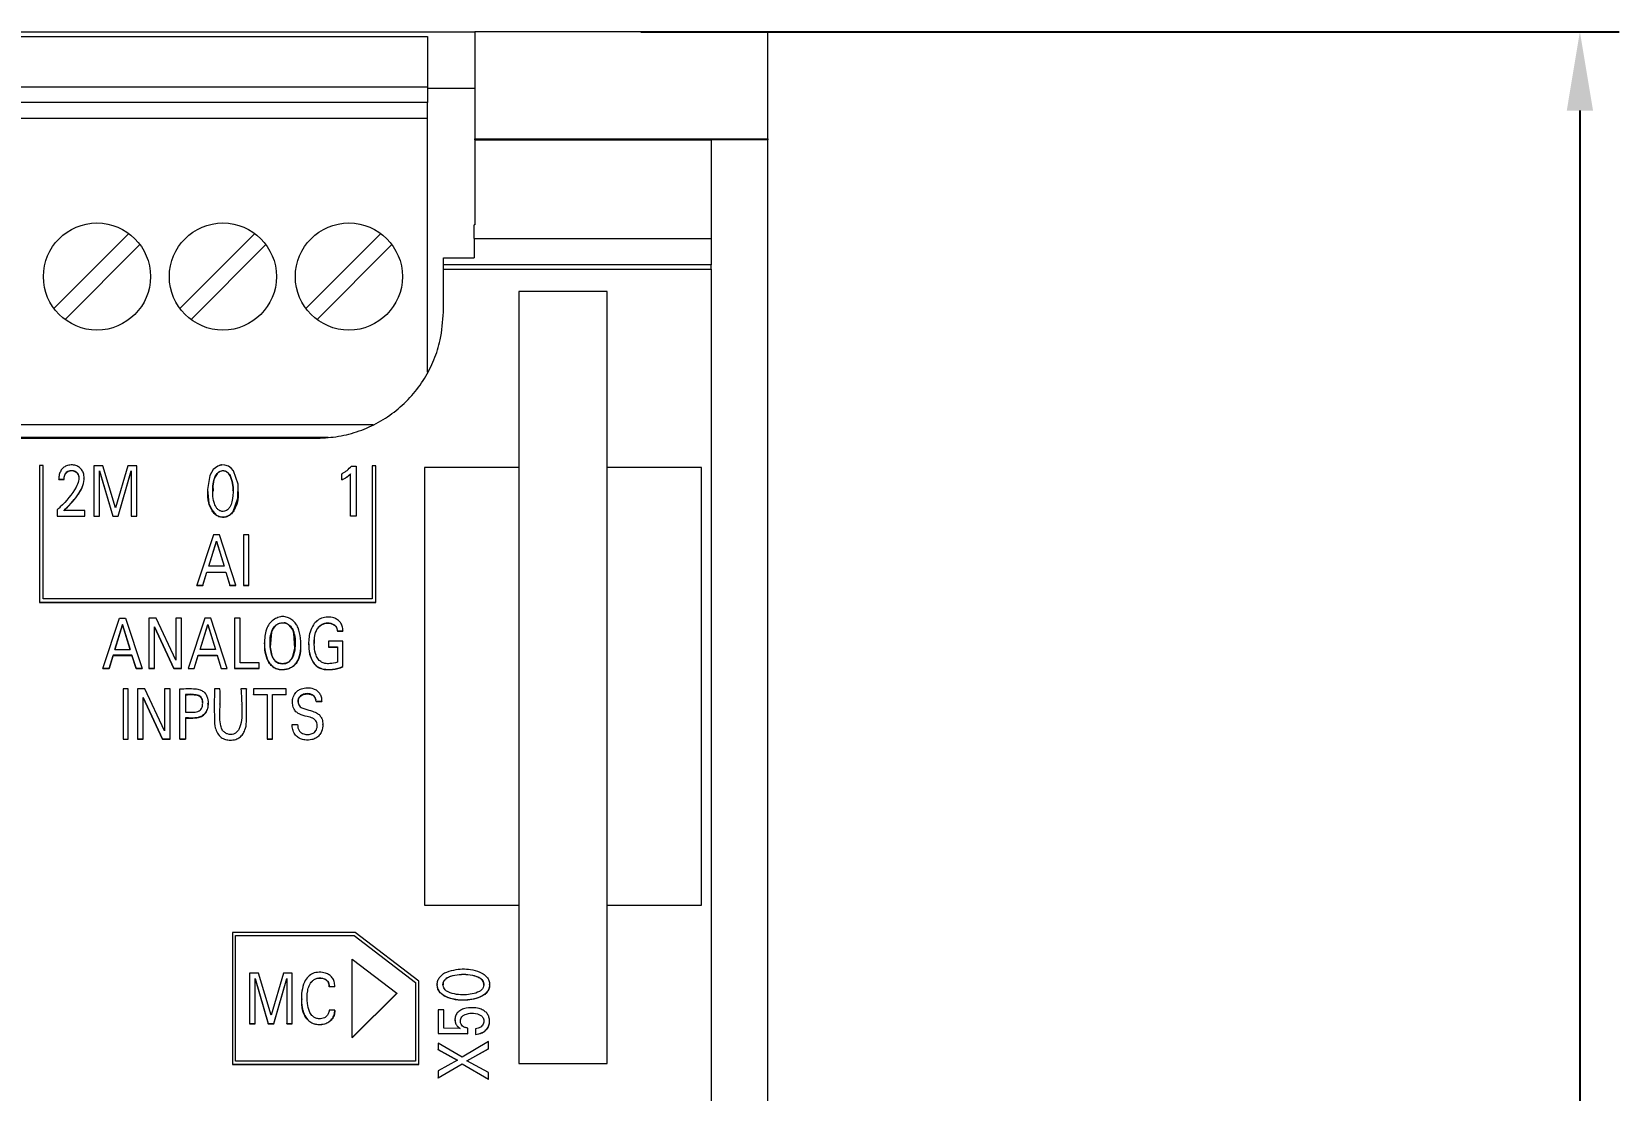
# Model space of a CAD drawing. Header units: millimetres. Extents: x 983 to 2111, y 2638 to 4457.
# Drawn here: x 1364.2 to 1414.6, y 4191.8 to 4225.4 of the extents above; entities that cross this region are included whole.
import ezdxf

# ---------------------------------------------------------------- set-up
doc = ezdxf.new("R2010")
doc.units = ezdxf.units.MM
doc.styles.get("Standard").update_dxf_attribs({"font": ''})
doc.styles.get('Standard').set_extended_font_data('SimSun')
doc.dimstyles.new('ISO-25', dxfattribs={"dimtxt": 2.5, "dimasz": 2.5, "dimexe": 1.25, "dimexo": 0.625, "dimtad": 1, "dimtxsty": 'Standard', "dimcen": 2.5, "dimadec": 0, "dimazin": 0, "dimtfac": 1, "dimtmove": 0, "dimatfit": 3, "dimfxl": 1, "dimarcsym": 0})

# ---------------------------------------------------------------- blocks, each defined once
blk = doc.blocks.new('*D200')
at = {"color": 0, "lineweight": -2, "transparency": 16777216}
for p, q in [((1383.53, 4225.405), (1414.593, 4225.405)), ((1413.343, 4222.905), (1413.343, 4127.905)), ((1383.53, 4125.405), (1414.593, 4125.405))]:
    blk.add_line(p, q, dxfattribs=at)
at = {"color": 0, "lineweight": -3, "transparency": 16777216}
for points in [[(1412.927, 4222.905), (1413.76, 4222.905), (1413.343, 4225.405)], [(1412.927, 4127.905), (1413.76, 4127.905), (1413.343, 4125.405)]]:
    blk.add_solid(points, dxfattribs=at)
at = {"layer": 'Defpoints', "color": 0, "lineweight": -3, "transparency": 16777216}
for p in [(1382.905, 4225.405), (1382.905, 4125.405), (1413.343, 4125.405)]:
    blk.add_point(p, dxfattribs=at)
at = {"color": 0, "lineweight": -3, "transparency": 16777216, "insert": (1411.468, 4175.405), "char_height": 2.5, "attachment_point": 5, "rotation": 90}
blk.add_mtext('100', dxfattribs=at)
blk = doc.blocks.new('1212DCDCDC')
at = {"color": 7, "linetype": 'Continuous', "lineweight": 15}
for p, q in [((1303.755, 4225.405), (1378.255, 4225.405)), ((1363.755, 4225.255), (1376.755, 4225.255)), ((1376.755, 4225.255), (1376.755, 4223.655)), ((1387.555, 4225.405), (1378.255, 4225.405)), ((1378.255, 4225.405), (1378.255, 4222.01)), ((1387.555, 4222.01), (1387.555, 4225.405)), ((1363.755, 4223.655), (1376.755, 4223.655)), ((1376.755, 4223.655), (1376.755, 4223.155)), ((1378.255, 4223.605), (1376.755, 4223.605)), ((1376.755, 4223.155), (1363.755, 4223.155)), ((1376.755, 4222.655), (1376.755, 4223.155)), ((1376.755, 4222.655), (1363.755, 4222.655)), ((1376.755, 4214.599), (1376.755, 4222.655)), ((1378.255, 4222.01), (1387.555, 4222.01)), ((1378.255, 4221.974), (1378.255, 4222.01)), ((1378.255, 4221.974), (1378.255, 4219.275)), ((1378.255, 4221.974), (1385.755, 4221.974)), ((1387.555, 4221.974), (1385.755, 4221.974)), ((1385.755, 4221.974), (1385.755, 4218.845)), ((1387.555, 4222.01), (1387.555, 4221.974)), ((1387.555, 4188.136), (1387.555, 4221.974)), ((1378.255, 4219.275), (1378.233, 4219.275)), ((1378.233, 4218.845), (1378.233, 4219.275)), ((1367.267, 4219.001), (1364.889, 4216.623)), ((1368.889, 4216.623), (1371.267, 4219.001)), ((1372.889, 4216.623), (1375.267, 4219.001)), ((1378.233, 4218.845), (1385.755, 4218.845)), ((1378.233, 4218.845), (1378.233, 4218.225)), ((1385.755, 4218.845), (1385.755, 4218.004)), ((1365.243, 4216.269), (1367.621, 4218.647)), ((1371.621, 4218.647), (1369.243, 4216.269)), ((1375.621, 4218.647), (1373.243, 4216.269)), ((1377.255, 4218.225), (1378.233, 4218.225)), ((1377.255, 4218.004), (1377.255, 4218.225)), ((1385.755, 4218.004), (1377.255, 4218.004)), ((1377.255, 4217.868), (1377.255, 4218.004)), ((1377.255, 4216.505), (1377.255, 4217.868)), ((1377.255, 4217.868), (1385.755, 4217.868)), ((1385.755, 4217.868), (1385.755, 4218.004)), ((1385.755, 4217.868), (1385.755, 4191.461)), ((1382.455, 4217.155), (1379.655, 4217.155)), ((1379.655, 4217.155), (1379.655, 4211.572)), ((1382.455, 4211.572), (1382.455, 4217.155)), ((1363.755, 4212.935), (1375.027, 4212.935)), ((1309.255, 4212.505), (1373.255, 4212.505)), ((1363.755, 4212.535), (1373.599, 4212.535)), ((1364.545, 4211.632), (1364.435, 4211.632)), ((1364.435, 4211.632), (1364.435, 4207.292)), ((1364.545, 4207.401), (1364.545, 4211.632)), ((1366.16, 4211.63), (1366.16, 4210.034)), ((1366.444, 4211.63), (1366.16, 4211.63)), ((1366.846, 4210.295), (1366.444, 4211.63)), ((1367.235, 4211.63), (1366.846, 4210.295)), ((1367.519, 4211.63), (1367.235, 4211.63)), ((1367.519, 4210.034), (1367.519, 4211.63)), ((1374.336, 4211.621), (1374.481, 4211.621)), ((1374.481, 4211.621), (1374.481, 4210.034)), ((1374.999, 4211.631), (1374.998, 4207.401)), ((1375.108, 4211.631), (1374.999, 4211.631)), ((1375.108, 4207.292), (1375.108, 4211.631)), ((1365.044, 4211.199), (1365.21, 4211.199)), ((1365.044, 4211.192), (1365.044, 4211.199)), ((1365.044, 4211.192), (1365.21, 4211.192)), ((1365.21, 4211.192), (1365.21, 4211.199)), ((1365.847, 4211.231), (1365.847, 4211.238)), ((1366.335, 4211.463), (1366.757, 4210.034)), ((1366.335, 4210.034), (1366.335, 4211.463)), ((1366.335, 4211.456), (1366.757, 4210.027)), ((1366.933, 4210.034), (1367.344, 4211.465)), ((1366.933, 4210.027), (1367.344, 4211.458)), ((1367.344, 4211.465), (1367.344, 4210.034)), ((1374.029, 4211.177), (1374.029, 4211.376)), ((1374.029, 4211.177), (1374.029, 4211.17)), ((1374.31, 4210.034), (1374.31, 4211.375)), ((1379.655, 4211.572), (1376.655, 4211.572)), ((1376.655, 4211.572), (1376.655, 4197.684)), ((1379.655, 4211.572), (1379.655, 4197.684)), ((1385.455, 4211.572), (1382.455, 4211.572)), ((1382.455, 4197.684), (1382.455, 4211.572)), ((1385.455, 4197.684), (1385.455, 4211.572)), ((1369.762, 4210.827), (1369.762, 4210.82)), ((1370.749, 4210.829), (1370.749, 4210.836)), ((1364.991, 4210.226), (1364.991, 4210.034)), ((1365.874, 4210.209), (1365.2, 4210.209)), ((1365.874, 4210.034), (1365.874, 4210.209)), ((1364.991, 4210.034), (1365.874, 4210.034)), ((1364.991, 4210.034), (1364.991, 4210.027)), ((1364.991, 4210.027), (1365.874, 4210.027)), ((1365.874, 4210.027), (1365.874, 4210.034)), ((1366.16, 4210.034), (1366.335, 4210.034)), ((1366.16, 4210.034), (1366.16, 4210.027)), ((1366.16, 4210.027), (1366.335, 4210.027)), ((1366.335, 4210.027), (1366.335, 4210.034)), ((1366.757, 4210.034), (1366.933, 4210.034)), ((1366.757, 4210.027), (1366.757, 4210.034)), ((1366.757, 4210.027), (1366.933, 4210.027)), ((1366.933, 4210.027), (1366.933, 4210.034)), ((1367.344, 4210.034), (1367.519, 4210.034)), ((1367.344, 4210.027), (1367.344, 4210.034)), ((1367.344, 4210.027), (1367.519, 4210.027)), ((1367.519, 4210.027), (1367.519, 4210.034)), ((1374.481, 4210.034), (1374.31, 4210.034)), ((1374.31, 4210.034), (1374.31, 4210.027)), ((1374.481, 4210.027), (1374.31, 4210.027)), ((1374.481, 4210.034), (1374.481, 4210.027)), ((1369.953, 4209.436), (1369.427, 4207.84)), ((1369.805, 4208.437), (1370.05, 4209.23)), ((1369.807, 4208.437), (1370.05, 4209.223)), ((1370.145, 4209.436), (1369.953, 4209.436)), ((1370.05, 4209.23), (1370.295, 4208.437)), ((1370.05, 4209.23), (1370.05, 4209.223)), ((1370.05, 4209.223), (1370.293, 4208.437)), ((1370.67, 4207.84), (1370.145, 4209.436)), ((1370.908, 4209.436), (1370.908, 4207.84)), ((1371.083, 4209.436), (1370.908, 4209.436)), ((1371.083, 4207.84), (1371.083, 4209.436)), ((1369.621, 4207.84), (1369.748, 4208.256)), ((1369.621, 4207.833), (1369.748, 4208.249)), ((1369.748, 4208.256), (1370.351, 4208.256)), ((1369.748, 4208.249), (1369.748, 4208.256)), ((1369.748, 4208.249), (1370.351, 4208.249)), ((1370.295, 4208.437), (1369.805, 4208.437)), ((1370.351, 4208.256), (1370.48, 4207.84)), ((1370.351, 4208.249), (1370.351, 4208.256)), ((1370.351, 4208.249), (1370.48, 4207.833)), ((1369.427, 4207.833), (1369.427, 4207.84)), ((1369.427, 4207.84), (1369.621, 4207.84)), ((1369.427, 4207.833), (1369.621, 4207.833)), ((1369.621, 4207.84), (1369.621, 4207.833)), ((1370.48, 4207.84), (1370.67, 4207.84)), ((1370.48, 4207.833), (1370.48, 4207.84)), ((1370.48, 4207.833), (1370.67, 4207.833)), ((1370.67, 4207.833), (1370.67, 4207.84)), ((1370.908, 4207.84), (1370.908, 4207.833)), ((1370.908, 4207.84), (1371.083, 4207.84)), ((1370.908, 4207.833), (1371.083, 4207.833)), ((1371.083, 4207.833), (1371.083, 4207.84)), ((1364.435, 4207.285), (1364.435, 4207.292)), ((1364.435, 4207.292), (1375.108, 4207.292)), ((1375.108, 4207.285), (1364.435, 4207.285)), ((1374.998, 4207.401), (1364.545, 4207.401)), ((1375.108, 4207.285), (1375.108, 4207.292)), ((1366.445, 4205.196), (1366.97, 4206.792)), ((1367.067, 4206.587), (1366.822, 4205.794)), ((1366.824, 4205.794), (1367.067, 4206.58)), ((1366.97, 4206.792), (1367.162, 4206.792)), ((1367.313, 4205.794), (1367.067, 4206.587)), ((1367.067, 4206.58), (1367.067, 4206.587)), ((1367.067, 4206.58), (1367.311, 4205.794)), ((1367.162, 4206.792), (1367.687, 4205.196)), ((1368.136, 4206.792), (1367.908, 4206.792)), ((1367.908, 4206.792), (1367.908, 4205.196)), ((1368.761, 4205.454), (1368.136, 4206.792)), ((1368.761, 4206.792), (1368.761, 4205.454)), ((1368.935, 4206.792), (1368.761, 4206.792)), ((1368.935, 4205.196), (1368.935, 4206.792)), ((1369.677, 4206.792), (1369.152, 4205.196)), ((1369.529, 4205.794), (1369.774, 4206.587)), ((1369.531, 4205.794), (1369.774, 4206.58)), ((1369.869, 4206.792), (1369.677, 4206.792)), ((1369.774, 4206.587), (1370.02, 4205.794)), ((1369.774, 4206.587), (1369.774, 4206.58)), ((1369.774, 4206.58), (1370.018, 4205.794)), ((1370.394, 4205.196), (1369.869, 4206.792)), ((1370.624, 4206.792), (1370.624, 4205.196)), ((1370.799, 4206.792), (1370.624, 4206.792)), ((1370.799, 4205.377), (1370.799, 4206.792)), ((1368.082, 4206.52), (1368.7, 4205.196)), ((1368.082, 4205.196), (1368.082, 4206.52)), ((1368.7, 4205.189), (1368.082, 4206.513)), ((1373.604, 4206.066), (1373.604, 4205.876)), ((1374.066, 4206.066), (1373.604, 4206.066)), ((1373.891, 4206.385), (1374.066, 4206.385)), ((1373.891, 4206.385), (1373.891, 4206.378)), ((1373.891, 4206.378), (1374.066, 4206.378)), ((1374.066, 4206.386), (1374.066, 4206.393)), ((1374.066, 4206.385), (1374.066, 4206.378)), ((1374.066, 4205.259), (1374.066, 4206.066)), ((1366.766, 4205.613), (1366.639, 4205.196)), ((1366.639, 4205.189), (1366.766, 4205.606)), ((1367.368, 4205.613), (1366.766, 4205.613)), ((1366.766, 4205.613), (1366.766, 4205.606)), ((1366.766, 4205.606), (1367.368, 4205.606)), ((1366.822, 4205.794), (1367.313, 4205.794)), ((1367.368, 4205.613), (1367.368, 4205.606)), ((1367.497, 4205.196), (1367.368, 4205.613)), ((1367.368, 4205.606), (1367.497, 4205.189)), ((1369.346, 4205.196), (1369.473, 4205.613)), ((1369.346, 4205.189), (1369.473, 4205.606)), ((1369.473, 4205.613), (1370.075, 4205.613)), ((1369.473, 4205.606), (1369.473, 4205.613)), ((1369.473, 4205.606), (1370.075, 4205.606)), ((1370.02, 4205.794), (1369.529, 4205.794)), ((1370.075, 4205.606), (1370.075, 4205.613)), ((1370.075, 4205.613), (1370.204, 4205.196)), ((1370.075, 4205.606), (1370.204, 4205.189)), ((1371.577, 4206.013), (1371.577, 4206.006)), ((1372.725, 4205.995), (1372.725, 4206.002)), ((1372.978, 4205.972), (1372.978, 4205.965)), ((1373.604, 4205.876), (1373.891, 4205.876)), ((1373.604, 4205.876), (1373.604, 4205.869)), ((1373.604, 4205.869), (1373.891, 4205.869)), ((1373.891, 4205.876), (1373.891, 4205.393)), ((1366.445, 4205.196), (1366.445, 4205.189)), ((1366.639, 4205.196), (1366.445, 4205.196)), ((1366.445, 4205.189), (1366.639, 4205.189)), ((1366.639, 4205.189), (1366.639, 4205.196)), ((1367.497, 4205.196), (1367.497, 4205.189)), ((1367.687, 4205.196), (1367.497, 4205.196)), ((1367.497, 4205.189), (1367.687, 4205.189)), ((1367.687, 4205.196), (1367.687, 4205.189)), ((1367.908, 4205.196), (1368.082, 4205.196)), ((1367.908, 4205.189), (1367.908, 4205.196)), ((1368.082, 4205.189), (1367.908, 4205.189)), ((1368.082, 4205.189), (1368.082, 4205.196)), ((1368.7, 4205.196), (1368.935, 4205.196)), ((1368.7, 4205.189), (1368.7, 4205.196)), ((1368.935, 4205.189), (1368.7, 4205.189)), ((1368.935, 4205.189), (1368.935, 4205.196)), ((1369.152, 4205.196), (1369.346, 4205.196)), ((1369.152, 4205.189), (1369.152, 4205.196)), ((1369.152, 4205.189), (1369.346, 4205.189)), ((1369.346, 4205.196), (1369.346, 4205.189)), ((1370.204, 4205.189), (1370.204, 4205.196)), ((1370.204, 4205.196), (1370.394, 4205.196)), ((1370.204, 4205.189), (1370.394, 4205.189)), ((1370.394, 4205.189), (1370.394, 4205.196)), ((1370.624, 4205.189), (1370.624, 4205.196)), ((1370.624, 4205.196), (1371.403, 4205.196)), ((1371.403, 4205.189), (1370.624, 4205.189)), ((1371.403, 4205.377), (1370.799, 4205.377)), ((1371.403, 4205.196), (1371.403, 4205.377)), ((1371.403, 4205.189), (1371.403, 4205.196)), ((1374.066, 4205.259), (1374.066, 4205.252)), ((1367.086, 4204.548), (1367.086, 4202.952)), ((1367.25, 4204.548), (1367.086, 4204.548)), ((1367.25, 4202.952), (1367.25, 4204.548)), ((1367.548, 4204.548), (1367.548, 4202.952)), ((1367.776, 4204.548), (1367.548, 4204.548)), ((1368.401, 4203.21), (1367.776, 4204.548)), ((1368.401, 4204.548), (1368.401, 4203.21)), ((1368.575, 4204.548), (1368.401, 4204.548)), ((1368.575, 4202.952), (1368.575, 4204.548)), ((1368.889, 4202.952), (1368.889, 4204.548)), ((1370.162, 4204.548), (1369.987, 4204.548)), ((1371.003, 4204.548), (1370.828, 4204.548)), ((1370.828, 4204.548), (1370.828, 4204.541)), ((1371.003, 4204.548), (1371.003, 4204.541)), ((1371.228, 4204.548), (1371.228, 4204.367)), ((1372.262, 4204.548), (1371.228, 4204.548)), ((1372.262, 4204.367), (1372.262, 4204.548)), ((1367.722, 4204.275), (1368.34, 4202.952)), ((1367.722, 4202.952), (1367.722, 4204.275)), ((1368.34, 4202.945), (1367.722, 4204.268)), ((1369.064, 4204.367), (1369.064, 4203.81)), ((1369.787, 4204.081), (1369.787, 4204.088)), ((1370.162, 4204.365), (1370.162, 4204.358)), ((1370.162, 4204.063), (1370.162, 4204.071)), ((1370.828, 4204.038), (1370.828, 4204.045)), ((1371.228, 4204.367), (1371.658, 4204.367)), ((1371.228, 4204.36), (1371.228, 4204.367)), ((1371.658, 4204.36), (1371.228, 4204.36)), ((1371.658, 4204.367), (1371.658, 4202.952)), ((1371.833, 4204.367), (1372.262, 4204.367)), ((1371.833, 4202.952), (1371.833, 4204.367)), ((1372.262, 4204.36), (1371.833, 4204.36)), ((1372.262, 4204.36), (1372.262, 4204.367)), ((1372.463, 4204.127), (1372.463, 4204.12)), ((1373.213, 4204.142), (1373.213, 4204.149)), ((1373.391, 4204.149), (1373.213, 4204.149)), ((1373.213, 4204.142), (1373.391, 4204.142)), ((1373.391, 4204.157), (1373.391, 4204.164)), ((1373.391, 4204.142), (1373.391, 4204.149)), ((1369.064, 4203.63), (1369.064, 4202.952)), ((1369.985, 4203.677), (1369.985, 4203.67)), ((1371.005, 4203.635), (1371.005, 4203.642)), ((1372.451, 4203.415), (1372.627, 4203.415)), ((1372.451, 4203.404), (1372.451, 4203.397)), ((1373.425, 4203.415), (1373.425, 4203.422)), ((1367.086, 4202.952), (1367.25, 4202.952)), ((1367.086, 4202.952), (1367.086, 4202.945)), ((1367.086, 4202.945), (1367.25, 4202.945)), ((1367.25, 4202.945), (1367.25, 4202.952)), ((1367.548, 4202.952), (1367.722, 4202.952)), ((1367.548, 4202.945), (1367.548, 4202.952)), ((1367.722, 4202.945), (1367.548, 4202.945)), ((1367.722, 4202.945), (1367.722, 4202.952)), ((1368.34, 4202.945), (1368.34, 4202.952)), ((1368.34, 4202.952), (1368.575, 4202.952)), ((1368.575, 4202.945), (1368.34, 4202.945)), ((1368.575, 4202.945), (1368.575, 4202.952)), ((1369.064, 4202.952), (1368.889, 4202.952)), ((1368.889, 4202.945), (1368.889, 4202.952)), ((1368.889, 4202.945), (1369.064, 4202.945)), ((1369.064, 4202.952), (1369.064, 4202.945)), ((1371.658, 4202.945), (1371.658, 4202.952)), ((1371.658, 4202.952), (1371.833, 4202.952)), ((1371.833, 4202.945), (1371.658, 4202.945)), ((1371.833, 4202.945), (1371.833, 4202.952)), ((1376.655, 4197.684), (1379.655, 4197.684)), ((1379.655, 4197.684), (1379.655, 4192.655)), ((1382.455, 4192.655), (1382.455, 4197.684)), ((1382.455, 4197.684), (1385.455, 4197.684)), ((1370.555, 4196.817), (1370.555, 4192.627)), ((1374.458, 4196.817), (1370.555, 4196.817)), ((1370.655, 4196.717), (1374.424, 4196.717)), ((1370.655, 4192.727), (1370.655, 4196.717)), ((1374.424, 4196.71), (1370.655, 4196.71)), ((1374.424, 4196.717), (1376.374, 4195.222)), ((1374.424, 4196.71), (1374.424, 4196.717)), ((1376.374, 4195.215), (1374.424, 4196.71)), ((1376.475, 4195.27), (1374.458, 4196.817)), ((1371.384, 4195.52), (1371.1, 4195.52)), ((1371.1, 4195.52), (1371.1, 4193.924)), ((1371.786, 4194.185), (1371.384, 4195.52)), ((1372.175, 4195.52), (1371.786, 4194.185)), ((1372.459, 4195.52), (1372.175, 4195.52)), ((1372.459, 4193.924), (1372.459, 4195.52)), ((1374.36, 4193.475), (1374.36, 4195.97)), ((1374.36, 4195.97), (1375.774, 4194.885)), ((1371.275, 4195.353), (1371.697, 4193.924)), ((1371.275, 4193.924), (1371.275, 4195.353)), ((1371.275, 4195.346), (1371.697, 4193.917)), ((1371.873, 4193.924), (1372.284, 4195.355)), ((1371.873, 4193.917), (1372.284, 4195.348)), ((1372.284, 4195.355), (1372.284, 4193.924)), ((1373.631, 4195.097), (1373.81, 4195.097)), ((1373.631, 4195.09), (1373.631, 4195.097)), ((1373.81, 4195.09), (1373.631, 4195.09)), ((1373.81, 4195.098), (1373.81, 4195.105)), ((1373.81, 4195.09), (1373.81, 4195.097)), ((1376.374, 4195.222), (1376.374, 4192.727)), ((1376.475, 4192.627), (1376.475, 4195.27)), ((1377.061, 4195.163), (1377.061, 4195.156)), ((1378.722, 4195.155), (1378.722, 4195.162)), ((1372.749, 4194.716), (1372.749, 4194.708)), ((1375.774, 4194.885), (1374.36, 4193.475)), ((1375.774, 4194.878), (1374.36, 4193.468)), ((1375.774, 4194.885), (1375.774, 4194.878)), ((1373.81, 4194.347), (1373.631, 4194.347)), ((1373.81, 4194.34), (1373.81, 4194.347)), ((1377.094, 4194.359), (1377.094, 4193.619)), ((1377.269, 4194.359), (1377.094, 4194.359)), ((1377.269, 4193.779), (1377.269, 4194.359)), ((1377.624, 4194.052), (1377.624, 4194.045)), ((1378.721, 4193.996), (1378.721, 4194.003)), ((1371.1, 4193.924), (1371.275, 4193.924)), ((1371.1, 4193.924), (1371.1, 4193.917)), ((1371.1, 4193.917), (1371.275, 4193.917)), ((1371.275, 4193.917), (1371.275, 4193.924)), ((1371.697, 4193.917), (1371.697, 4193.924)), ((1371.697, 4193.924), (1371.873, 4193.924)), ((1371.697, 4193.917), (1371.873, 4193.917)), ((1371.873, 4193.917), (1371.873, 4193.924)), ((1372.284, 4193.917), (1372.284, 4193.924)), ((1372.284, 4193.924), (1372.459, 4193.924)), ((1372.284, 4193.917), (1372.459, 4193.917)), ((1372.459, 4193.917), (1372.459, 4193.924)), ((1374.36, 4193.475), (1374.36, 4193.468)), ((1377.094, 4193.619), (1378.03, 4193.608)), ((1377.094, 4193.619), (1377.094, 4193.612)), ((1377.094, 4193.612), (1378.03, 4193.601)), ((1377.784, 4193.769), (1377.269, 4193.779)), ((1378.03, 4193.608), (1378.03, 4193.779)), ((1378.03, 4193.601), (1378.03, 4193.608)), ((1378.273, 4193.754), (1378.273, 4193.579)), ((1378.273, 4193.572), (1378.273, 4193.579)), ((1377.085, 4193.304), (1377.085, 4193.096)), ((1377.852, 4192.859), (1377.085, 4193.304)), ((1377.085, 4193.096), (1377.707, 4192.759)), ((1377.085, 4193.089), (1377.085, 4193.096)), ((1377.7, 4192.755), (1377.085, 4193.089)), ((1378.685, 4193.349), (1377.852, 4192.859)), ((1378.004, 4192.744), (1378.685, 4193.125)), ((1378.685, 4193.118), (1378.01, 4192.741)), ((1378.685, 4193.125), (1378.685, 4193.349)), ((1378.685, 4193.118), (1378.685, 4193.125)), ((1370.555, 4192.62), (1370.555, 4192.627)), ((1370.555, 4192.627), (1376.475, 4192.627)), ((1376.475, 4192.62), (1370.555, 4192.62)), ((1376.374, 4192.727), (1370.655, 4192.727)), ((1376.475, 4192.62), (1376.475, 4192.627)), ((1377.707, 4192.759), (1377.085, 4192.419)), ((1377.085, 4192.201), (1377.847, 4192.641)), ((1377.847, 4192.634), (1377.085, 4192.194)), ((1377.847, 4192.634), (1377.847, 4192.641)), ((1377.847, 4192.641), (1378.685, 4192.159)), ((1378.685, 4192.152), (1377.847, 4192.634)), ((1378.685, 4192.372), (1378.004, 4192.744)), ((1379.655, 4192.655), (1382.455, 4192.655)), ((1377.085, 4192.419), (1377.085, 4192.201)), ((1377.085, 4192.194), (1377.085, 4192.201)), ((1378.685, 4192.159), (1378.685, 4192.372)), ((1378.685, 4192.152), (1378.685, 4192.159))]:
    blk.add_line(p, q, dxfattribs=at)
at = {"color": 7, "linetype": 'Continuous', "lineweight": 15, "flags": 128}
for points in [[(1370.098, 4211.621), (1369.947, 4211.505), (1369.842, 4211.319), (1369.762, 4210.879), (1369.813, 4210.435), (1369.898, 4210.227), (1370.046, 4210.061), (1370.185, 4210.004), (1370.335, 4210.006), (1370.472, 4210.069), (1370.581, 4210.176), (1370.731, 4210.595), (1370.736, 4211.042), (1370.592, 4211.463), (1370.519, 4211.55), (1370.428, 4211.615), (1370.321, 4211.649), (1370.211, 4211.654), (1370.163, 4211.649), (1370.161, 4211.649), (1370.16, 4211.649), (1370.16, 4211.649), (1370.16, 4211.649), (1370.165, 4211.65), (1370.221, 4211.656), (1370.223, 4211.656), (1370.224, 4211.656), (1370.224, 4211.656), (1370.224, 4211.656), (1370.221, 4211.655), (1370.175, 4211.646), (1370.098, 4211.621)], [(1372.134, 4206.637), (1372.022, 4206.613), (1371.929, 4206.556), (1371.855, 4206.466), (1371.8, 4206.343), (1371.757, 4205.871), (1371.809, 4205.607), (1371.856, 4205.508), (1371.917, 4205.43), (1372.016, 4205.364), (1372.134, 4205.339), (1372.256, 4205.353), (1372.359, 4205.407), (1372.427, 4205.478), (1372.48, 4205.573), (1372.543, 4205.839), (1372.512, 4206.313), (1372.471, 4206.421), (1372.416, 4206.509), (1372.346, 4206.576), (1372.261, 4206.623), (1372.213, 4206.638), (1372.207, 4206.64), (1372.206, 4206.64), (1372.206, 4206.64), (1372.206, 4206.64), (1372.206, 4206.64), (1372.206, 4206.64), (1372.206, 4206.64), (1372.205, 4206.64), (1372.205, 4206.64), (1372.205, 4206.64), (1372.205, 4206.64), (1372.206, 4206.64), (1372.207, 4206.64), (1372.207, 4206.64), (1372.207, 4206.64), (1372.207, 4206.64), (1372.207, 4206.64), (1372.206, 4206.64), (1372.206, 4206.64), (1372.205, 4206.64), (1372.205, 4206.64), (1372.205, 4206.64), (1372.205, 4206.64), (1372.206, 4206.64), (1372.207, 4206.64), (1372.207, 4206.64), (1372.207, 4206.64), (1372.207, 4206.64), (1372.207, 4206.64), (1372.207, 4206.64), (1372.206, 4206.64), (1372.206, 4206.64), (1372.206, 4206.64), (1372.206, 4206.64), (1372.206, 4206.64), (1372.206, 4206.64), (1372.206, 4206.64), (1372.207, 4206.64), (1372.207, 4206.64), (1372.207, 4206.64), (1372.207, 4206.64), (1372.207, 4206.64), (1372.207, 4206.64), (1372.207, 4206.64), (1372.206, 4206.64), (1372.206, 4206.64), (1372.206, 4206.64), (1372.206, 4206.64), (1372.206, 4206.64), (1372.207, 4206.64), (1372.207, 4206.64), (1372.207, 4206.64), (1372.207, 4206.64), (1372.207, 4206.64), (1372.207, 4206.64), (1372.206, 4206.64), (1372.206, 4206.64), (1372.206, 4206.64), (1372.206, 4206.64), (1372.206, 4206.64), (1372.207, 4206.64), (1372.207, 4206.64), (1372.207, 4206.64), (1372.207, 4206.64), (1372.207, 4206.64), (1372.207, 4206.64), (1372.206, 4206.64), (1372.206, 4206.64), (1372.206, 4206.64), (1372.206, 4206.64), (1372.207, 4206.64), (1372.207, 4206.64), (1372.207, 4206.64), (1372.207, 4206.64), (1372.207, 4206.64), (1372.207, 4206.64), (1372.207, 4206.64), (1372.207, 4206.64), (1372.206, 4206.64), (1372.206, 4206.64), (1372.206, 4206.64), (1372.216, 4206.638), (1372.257, 4206.628), (1372.259, 4206.627), (1372.26, 4206.627), (1372.26, 4206.627), (1372.26, 4206.627), (1372.26, 4206.627), (1372.26, 4206.627), (1372.261, 4206.627), (1372.261, 4206.627), (1372.261, 4206.627), (1372.261, 4206.627), (1372.261, 4206.627), (1372.261, 4206.627), (1372.26, 4206.627), (1372.26, 4206.627), (1372.259, 4206.627), (1372.259, 4206.627), (1372.259, 4206.627), (1372.259, 4206.627), (1372.259, 4206.627), (1372.261, 4206.627), (1372.261, 4206.627), (1372.261, 4206.627), (1372.261, 4206.627), (1372.26, 4206.627), (1372.26, 4206.627), (1372.259, 4206.627), (1372.259, 4206.627), (1372.259, 4206.627), (1372.259, 4206.627), (1372.259, 4206.627), (1372.26, 4206.627), (1372.26, 4206.627), (1372.261, 4206.627), (1372.261, 4206.627), (1372.26, 4206.627), (1372.259, 4206.627), (1372.259, 4206.627), (1372.259, 4206.627), (1372.259, 4206.627), (1372.259, 4206.627), (1372.259, 4206.627), (1372.26, 4206.627), (1372.26, 4206.627), (1372.26, 4206.627), (1372.26, 4206.627), (1372.259, 4206.627), (1372.259, 4206.627), (1372.259, 4206.627), (1372.259, 4206.627), (1372.259, 4206.627), (1372.259, 4206.627), (1372.259, 4206.627), (1372.26, 4206.627), (1372.26, 4206.627), (1372.26, 4206.627), (1372.26, 4206.627), (1372.26, 4206.627), (1372.26, 4206.627), (1372.259, 4206.627), (1372.259, 4206.627), (1372.259, 4206.627), (1372.259, 4206.627), (1372.259, 4206.627), (1372.259, 4206.627), (1372.26, 4206.627), (1372.26, 4206.627), (1372.26, 4206.627), (1372.26, 4206.627), (1372.26, 4206.627), (1372.259, 4206.627), (1372.259, 4206.627), (1372.229, 4206.633), (1372.134, 4206.637)]]:
    blk.add_lwpolyline(points, dxfattribs=at)
at = {"color": 7, "linetype": 'Continuous', "lineweight": 15}
for centre in [(1366.255, 4217.635), (1370.255, 4217.635), (1374.255, 4217.635)]:
    blk.add_circle(centre, 1.7, dxfattribs=at)
for points, knots in [([(1373.255, 4212.505), (1373.481, 4212.517), (1373.931, 4212.54), (1374.588, 4212.718), (1375.206, 4212.995), (1375.772, 4213.372), (1376.265, 4213.843), (1376.669, 4214.388), (1376.97, 4214.987), (1377.202, 4215.692), (1377.236, 4216.209), (1377.255, 4216.505)], [0, 0, 0, 0, 0.107562, 0.215154, 0.322625, 0.43008, 0.538688, 0.647317, 0.752868, 0.858417, 1, 1, 1, 1]), ([(1365.2, 4210.209), (1365.354, 4210.358), (1365.582, 4210.578), (1365.789, 4210.925), (1365.855, 4211.164), (1365.844, 4211.35), (1365.792, 4211.486), (1365.703, 4211.582), (1365.581, 4211.644), (1365.436, 4211.661), (1365.293, 4211.638), (1365.179, 4211.567), (1365.101, 4211.47), (1365.051, 4211.344), (1365.046, 4211.25), (1365.044, 4211.199)], [0, 0, 0, 0, 0.248099, 0.3672209, 0.4664492, 0.5311404, 0.5816168, 0.6323325, 0.6797977, 0.7381357, 0.7986056, 0.8448994, 0.891078, 0.9412887, 1, 1, 1, 1]), ([(1374.029, 4211.376), (1374.059, 4211.391), (1374.117, 4211.423), (1374.224, 4211.5), (1374.291, 4211.573), (1374.336, 4211.621)], [0, 0, 0, 0, 0.251522, 0.502978, 1, 1, 1, 1]), ([(1365.21, 4211.199), (1365.213, 4211.246), (1365.218, 4211.319), (1365.269, 4211.407), (1365.33, 4211.459), (1365.41, 4211.485), (1365.491, 4211.483), (1365.568, 4211.457), (1365.625, 4211.41), (1365.668, 4211.339), (1365.686, 4211.248), (1365.672, 4211.111), (1365.512, 4210.767), (1365.251, 4210.476), (1365.024, 4210.257), (1364.991, 4210.226)], [0, 0, 0, 0, 0.06741, 0.106806, 0.146384, 0.181675, 0.227912, 0.263637, 0.299472, 0.334315, 0.383255, 0.433457, 0.535617, 0.932792, 1, 1, 1, 1]), ([(1365.2, 4210.202), (1365.355, 4210.351), (1365.585, 4210.571), (1365.784, 4210.918), (1365.853, 4211.117), (1365.844, 4211.216), (1365.843, 4211.23)], [0, 0, 0, 0, 0.513461, 0.759994, 0.965356, 1, 1, 1, 1]), ([(1365.21, 4211.192), (1365.213, 4211.239), (1365.218, 4211.312), (1365.269, 4211.4), (1365.33, 4211.452), (1365.41, 4211.478), (1365.491, 4211.476), (1365.568, 4211.45), (1365.625, 4211.403), (1365.667, 4211.332), (1365.684, 4211.268), (1365.68, 4211.229), (1365.679, 4211.222)], [0, 0, 0, 0, 0.171487, 0.2717071, 0.3723842, 0.4621647, 0.5797888, 0.6706746, 0.7618306, 0.8504671, 0.9749777, 1, 1, 1, 1]), ([(1370.446, 4211.377), (1370.424, 4211.399), (1370.379, 4211.444), (1370.292, 4211.476), (1370.207, 4211.474), (1370.129, 4211.442), (1370.052, 4211.37), (1369.97, 4211.218), (1369.915, 4210.905), (1369.934, 4210.58), (1370.019, 4210.332), (1370.092, 4210.238), (1370.174, 4210.189), (1370.262, 4210.173), (1370.342, 4210.191), (1370.416, 4210.238), (1370.493, 4210.336), (1370.571, 4210.557), (1370.59, 4210.836), (1370.565, 4211.098), (1370.518, 4211.238), (1370.491, 4211.324), (1370.461, 4211.359), (1370.446, 4211.377)], [0, 0, 0, 0, 0.029446, 0.0590379, 0.0844561, 0.1084397, 0.1366862, 0.182219, 0.2688095, 0.4336657, 0.4840041, 0.5139444, 0.5440151, 0.5722366, 0.5963122, 0.6194963, 0.6537665, 0.7109019, 0.8382432, 0.9160341, 0.9570457, 0.9780656, 1, 1, 1, 1]), ([(1370.446, 4211.37), (1370.424, 4211.392), (1370.379, 4211.437), (1370.292, 4211.469), (1370.207, 4211.467), (1370.129, 4211.435), (1370.052, 4211.363), (1369.972, 4211.211), (1369.925, 4211.018), (1369.943, 4210.875), (1369.949, 4210.822)], [0, 0, 0, 0, 0.092416, 0.185281, 0.265051, 0.340316, 0.428963, 0.571864, 0.843604, 1, 1, 1, 1]), ([(1370.575, 4210.832), (1370.577, 4210.849), (1370.588, 4210.947), (1370.563, 4211.091), (1370.518, 4211.231), (1370.491, 4211.317), (1370.461, 4211.352), (1370.446, 4211.37)], [0, 0, 0, 0, 0.088688, 0.526955, 0.757998, 0.876434, 1, 1, 1, 1]), ([(1374.31, 4211.375), (1374.289, 4211.354), (1374.248, 4211.314), (1374.157, 4211.243), (1374.08, 4211.203), (1374.029, 4211.177)], [0, 0, 0, 0, 0.250693, 0.501684, 1, 1, 1, 1]), ([(1374.31, 4211.368), (1374.289, 4211.347), (1374.248, 4211.307), (1374.157, 4211.236), (1374.08, 4211.196), (1374.029, 4211.17)], [0, 0, 0, 0, 0.250691, 0.501679, 1, 1, 1, 1]), ([(1370.73, 4210.828), (1370.736, 4210.763), (1370.749, 4210.596), (1370.689, 4210.367), (1370.592, 4210.167), (1370.474, 4210.054), (1370.348, 4209.994), (1370.22, 4209.985), (1370.098, 4210.018), (1369.99, 4210.089), (1369.878, 4210.232), (1369.78, 4210.481), (1369.775, 4210.698), (1369.773, 4210.821)], [0, 0, 0, 0, 0.091112, 0.234949, 0.326155, 0.400275, 0.459322, 0.518527, 0.575752, 0.633612, 0.696585, 0.828232, 1, 1, 1, 1]), ([(1371.889, 4206.758), (1371.939, 4206.784), (1372.033, 4206.833), (1372.193, 4206.849), (1372.346, 4206.808), (1372.474, 4206.724), (1372.576, 4206.615), (1372.676, 4206.432), (1372.731, 4206.135), (1372.737, 4205.78), (1372.671, 4205.495), (1372.564, 4205.334), (1372.465, 4205.247), (1372.343, 4205.189), (1372.201, 4205.159), (1372.049, 4205.158), (1371.901, 4205.204), (1371.78, 4205.297), (1371.664, 4205.468), (1371.587, 4205.726), (1371.566, 4206.087), (1371.608, 4206.413), (1371.745, 4206.652), (1371.842, 4206.723), (1371.889, 4206.758)], [0, 0, 0, 0, 0.036701, 0.069543, 0.102325, 0.138863, 0.16844, 0.200009, 0.274503, 0.364232, 0.433008, 0.46226, 0.490164, 0.518699, 0.549727, 0.58525, 0.617233, 0.649066, 0.684185, 0.751151, 0.822827, 0.921831, 0.961989, 1, 1, 1, 1]), ([(1372.134, 4206.644), (1372.096, 4206.639), (1372.018, 4206.627), (1371.914, 4206.562), (1371.843, 4206.463), (1371.751, 4206.242), (1371.74, 4205.955), (1371.782, 4205.68), (1371.841, 4205.531), (1371.912, 4205.433), (1372.013, 4205.363), (1372.134, 4205.34), (1372.254, 4205.354), (1372.365, 4205.407), (1372.444, 4205.502), (1372.512, 4205.648), (1372.563, 4205.924), (1372.554, 4206.208), (1372.474, 4206.434), (1372.409, 4206.536), (1372.319, 4206.608), (1372.249, 4206.635), (1372.213, 4206.645), (1372.208, 4206.647), (1372.207, 4206.647), (1372.206, 4206.647), (1372.206, 4206.647), (1372.206, 4206.647), (1372.207, 4206.647), (1372.224, 4206.642), (1372.243, 4206.639), (1372.259, 4206.634), (1372.26, 4206.634), (1372.26, 4206.634), (1372.26, 4206.634), (1372.26, 4206.634), (1372.26, 4206.634), (1372.258, 4206.634), (1372.249, 4206.637), (1372.207, 4206.644), (1372.166, 4206.644), (1372.134, 4206.644)], [0, 0, 0, 0, 0.0329382, 0.0666377, 0.1008377, 0.1352842, 0.270195, 0.3381015, 0.3722434, 0.4063277, 0.4402973, 0.4742566, 0.508473, 0.5422112, 0.5765552, 0.611454, 0.6788324, 0.8140768, 0.8479862, 0.8823277, 0.9167129, 0.9434388, 0.9467998, 0.9477455, 0.9480156, 0.9480988, 0.9481466, 0.9481513, 0.9482797, 0.9488722, 0.9632789, 0.9638781, 0.9640106, 0.964024, 0.9640303, 0.9640432, 0.9640889, 0.9644083, 0.9652495, 0.9726763, 1, 1, 1, 1]), ([(1374.066, 4206.385), (1374.062, 4206.438), (1374.056, 4206.533), (1373.992, 4206.658), (1373.897, 4206.746), (1373.759, 4206.812), (1373.583, 4206.833), (1373.394, 4206.805), (1373.236, 4206.715), (1373.104, 4206.562), (1372.99, 4206.293), (1372.965, 4205.943), (1373.006, 4205.612), (1373.113, 4205.389), (1373.246, 4205.251), (1373.428, 4205.168), (1373.684, 4205.159), (1373.908, 4205.189), (1374.04, 4205.247), (1374.066, 4205.259)], [0, 0, 0, 0, 0.044722, 0.080233, 0.11577, 0.152893, 0.207362, 0.264142, 0.311376, 0.358498, 0.432855, 0.554947, 0.652247, 0.712826, 0.762104, 0.811578, 0.877766, 0.976508, 1, 1, 1, 1]), ([(1373.891, 4205.393), (1373.811, 4205.373), (1373.681, 4205.341), (1373.506, 4205.346), (1373.382, 4205.391), (1373.28, 4205.48), (1373.191, 4205.641), (1373.144, 4205.908), (1373.151, 4206.183), (1373.224, 4206.414), (1373.313, 4206.544), (1373.431, 4206.617), (1373.552, 4206.644), (1373.671, 4206.639), (1373.771, 4206.598), (1373.84, 4206.538), (1373.881, 4206.463), (1373.887, 4206.41), (1373.891, 4206.385)], [0, 0, 0, 0, 0.098513, 0.159577, 0.207093, 0.254664, 0.318662, 0.424632, 0.577212, 0.645163, 0.713751, 0.76125, 0.808647, 0.861051, 0.901392, 0.93562, 0.970001, 1, 1, 1, 1]), ([(1373.164, 4205.989), (1373.163, 4206.075), (1373.16, 4206.217), (1373.224, 4206.407), (1373.313, 4206.537), (1373.431, 4206.61), (1373.552, 4206.637), (1373.671, 4206.632), (1373.771, 4206.591), (1373.84, 4206.531), (1373.881, 4206.456), (1373.887, 4206.403), (1373.891, 4206.378)], [0, 0, 0, 0, 0.194211, 0.323719, 0.454435, 0.544967, 0.635301, 0.735178, 0.812064, 0.877299, 0.942824, 1, 1, 1, 1]), ([(1372.718, 4205.995), (1372.722, 4205.911), (1372.731, 4205.722), (1372.67, 4205.488), (1372.564, 4205.327), (1372.465, 4205.24), (1372.343, 4205.181), (1372.201, 4205.152), (1372.049, 4205.151), (1371.901, 4205.197), (1371.78, 4205.29), (1371.665, 4205.461), (1371.587, 4205.708), (1371.582, 4205.908), (1371.579, 4206.006)], [0, 0, 0, 0, 0.109761, 0.245396, 0.303085, 0.358116, 0.414392, 0.475583, 0.545639, 0.608714, 0.671493, 0.740749, 0.872816, 1, 1, 1, 1]), ([(1372.985, 4205.964), (1372.982, 4205.945), (1372.967, 4205.812), (1373.01, 4205.605), (1373.113, 4205.382), (1373.246, 4205.244), (1373.427, 4205.16), (1373.684, 4205.152), (1373.908, 4205.182), (1374.04, 4205.24), (1374.066, 4205.252)], [0, 0, 0, 0, 0.034944, 0.245933, 0.377289, 0.484144, 0.591424, 0.734947, 0.94906, 1, 1, 1, 1]), ([(1368.889, 4204.548), (1369.052, 4204.554), (1369.266, 4204.562), (1369.523, 4204.532), (1369.642, 4204.465), (1369.727, 4204.369), (1369.785, 4204.224), (1369.794, 4204.052), (1369.762, 4203.883), (1369.689, 4203.758), (1369.587, 4203.675), (1369.376, 4203.608), (1369.199, 4203.62), (1369.064, 4203.63)], [0, 0, 0, 0, 0.224959, 0.293409, 0.351038, 0.408756, 0.466232, 0.563303, 0.641161, 0.700168, 0.759307, 0.8163, 1, 1, 1, 1]), ([(1369.987, 4204.548), (1369.982, 4204.231), (1369.977, 4203.818), (1369.993, 4203.341), (1370.071, 4203.135), (1370.188, 4203.005), (1370.336, 4202.932), (1370.496, 4202.914), (1370.652, 4202.932), (1370.792, 4203), (1370.892, 4203.106), (1370.979, 4203.271), (1371.01, 4203.511), (1370.999, 4203.947), (1371.001, 4204.297), (1371.003, 4204.548)], [0, 0, 0, 0, 0.249406, 0.325374, 0.371954, 0.418988, 0.459166, 0.497862, 0.544173, 0.580481, 0.616746, 0.656893, 0.725168, 0.802845, 1, 1, 1, 1]), ([(1370.828, 4204.548), (1370.841, 4204.345), (1370.865, 4203.943), (1370.862, 4203.488), (1370.75, 4203.234), (1370.678, 4203.155), (1370.59, 4203.108), (1370.497, 4203.095), (1370.4, 4203.11), (1370.308, 4203.157), (1370.229, 4203.247), (1370.14, 4203.492), (1370.171, 4203.94), (1370.165, 4204.331), (1370.162, 4204.548)], [0, 0, 0, 0, 0.1892245, 0.3745892, 0.409114, 0.443783, 0.4714481, 0.499086, 0.5288637, 0.561342, 0.5926767, 0.6367075, 0.7979763, 1, 1, 1, 1]), ([(1372.627, 4203.415), (1372.628, 4203.381), (1372.628, 4203.313), (1372.673, 4203.22), (1372.74, 4203.147), (1372.839, 4203.105), (1372.957, 4203.096), (1373.074, 4203.112), (1373.161, 4203.163), (1373.218, 4203.232), (1373.25, 4203.324), (1373.257, 4203.42), (1373.228, 4203.504), (1373.178, 4203.569), (1373.081, 4203.636), (1372.902, 4203.671), (1372.717, 4203.724), (1372.567, 4203.816), (1372.492, 4203.935), (1372.457, 4204.083), (1372.469, 4204.25), (1372.53, 4204.395), (1372.631, 4204.497), (1372.765, 4204.563), (1372.937, 4204.59), (1373.108, 4204.569), (1373.242, 4204.503), (1373.325, 4204.41), (1373.384, 4204.29), (1373.389, 4204.198), (1373.391, 4204.149)], [0, 0, 0, 0, 0.0277, 0.055443, 0.083797, 0.107912, 0.143422, 0.181016, 0.203383, 0.225753, 0.253829, 0.283055, 0.304408, 0.325666, 0.350067, 0.400559, 0.47489, 0.509198, 0.543859, 0.588275, 0.63382, 0.680927, 0.715723, 0.750384, 0.803473, 0.857221, 0.89097, 0.924823, 0.959111, 1, 1, 1, 1]), ([(1369.064, 4203.81), (1369.168, 4203.806), (1369.3, 4203.8), (1369.46, 4203.822), (1369.531, 4203.864), (1369.579, 4203.927), (1369.612, 4204.013), (1369.615, 4204.117), (1369.598, 4204.218), (1369.552, 4204.292), (1369.489, 4204.343), (1369.323, 4204.384), (1369.18, 4204.375), (1369.064, 4204.367)], [0, 0, 0, 0, 0.217054, 0.274923, 0.333433, 0.383214, 0.437662, 0.523837, 0.596057, 0.649029, 0.702158, 0.760316, 1, 1, 1, 1]), ([(1369.064, 4204.36), (1369.157, 4204.363), (1369.28, 4204.366), (1369.429, 4204.355), (1369.505, 4204.326), (1369.56, 4204.275), (1369.6, 4204.203), (1369.607, 4204.145), (1369.61, 4204.111)], [0, 0, 0, 0, 0.402484, 0.53721, 0.643975, 0.751334, 0.853772, 1, 1, 1, 1]), ([(1369.064, 4203.622), (1369.143, 4203.622), (1369.302, 4203.62), (1369.517, 4203.628), (1369.671, 4203.729), (1369.756, 4203.86), (1369.791, 4203.985), (1369.782, 4204.061), (1369.78, 4204.081)], [0, 0, 0, 0, 0.238098, 0.478501, 0.624721, 0.770966, 0.941349, 1, 1, 1, 1]), ([(1373.213, 4204.149), (1373.21, 4204.178), (1373.202, 4204.237), (1373.156, 4204.313), (1373.084, 4204.367), (1372.986, 4204.398), (1372.869, 4204.395), (1372.764, 4204.362), (1372.692, 4204.301), (1372.652, 4204.23), (1372.64, 4204.149), (1372.648, 4204.069), (1372.683, 4204.005), (1372.751, 4203.943), (1372.898, 4203.896), (1373.076, 4203.85), (1373.249, 4203.783), (1373.353, 4203.69), (1373.414, 4203.569), (1373.434, 4203.398), (1373.409, 4203.218), (1373.321, 4203.067), (1373.212, 4202.978), (1373.054, 4202.92), (1372.882, 4202.914), (1372.71, 4202.951), (1372.581, 4203.044), (1372.492, 4203.179), (1372.453, 4203.31), (1372.452, 4203.39), (1372.451, 4203.415)], [0, 0, 0, 0, 0.024602, 0.049258, 0.071862, 0.098801, 0.133303, 0.168275, 0.189028, 0.209803, 0.235722, 0.256034, 0.276502, 0.295131, 0.331889, 0.402371, 0.451266, 0.484102, 0.51709, 0.561921, 0.626943, 0.665787, 0.704716, 0.742715, 0.804371, 0.845826, 0.887795, 0.933346, 0.979384, 1, 1, 1, 1]), ([(1372.644, 4204.129), (1372.646, 4204.163), (1372.65, 4204.221), (1372.692, 4204.294), (1372.755, 4204.348), (1372.852, 4204.384), (1372.964, 4204.393), (1373.067, 4204.368), (1373.14, 4204.321), (1373.186, 4204.261), (1373.199, 4204.216), (1373.204, 4204.197)], [0, 0, 0, 0, 0.124861, 0.216876, 0.308823, 0.434056, 0.598881, 0.724597, 0.824977, 0.925628, 1, 1, 1, 1]), ([(1373.81, 4195.097), (1373.807, 4195.153), (1373.8, 4195.252), (1373.733, 4195.381), (1373.635, 4195.473), (1373.492, 4195.54), (1373.31, 4195.562), (1373.112, 4195.528), (1372.948, 4195.412), (1372.821, 4195.215), (1372.733, 4194.859), (1372.74, 4194.484), (1372.85, 4194.169), (1372.965, 4194.011), (1373.116, 4193.92), (1373.276, 4193.887), (1373.441, 4193.895), (1373.6, 4193.953), (1373.724, 4194.058), (1373.797, 4194.198), (1373.806, 4194.298), (1373.81, 4194.347)], [0, 0, 0, 0, 0.043871, 0.078634, 0.113428, 0.149482, 0.20256, 0.257506, 0.305034, 0.358851, 0.440805, 0.594905, 0.650142, 0.705844, 0.746965, 0.787993, 0.833995, 0.877243, 0.920624, 0.96043, 1, 1, 1, 1]), ([(1377.232, 4195.484), (1377.193, 4195.449), (1377.123, 4195.386), (1377.066, 4195.259), (1377.055, 4195.132), (1377.087, 4195.006), (1377.158, 4194.893), (1377.307, 4194.78), (1377.596, 4194.672), (1377.982, 4194.653), (1378.327, 4194.718), (1378.535, 4194.822), (1378.656, 4194.93), (1378.716, 4195.059), (1378.728, 4195.195), (1378.696, 4195.32), (1378.613, 4195.438), (1378.445, 4195.557), (1378.118, 4195.656), (1377.727, 4195.671), (1377.437, 4195.584), (1377.292, 4195.533), (1377.252, 4195.5), (1377.232, 4195.484)], [0, 0, 0, 0, 0.03629, 0.065701, 0.095133, 0.124864, 0.155983, 0.187023, 0.254984, 0.369809, 0.454393, 0.498511, 0.532349, 0.566469, 0.596154, 0.626526, 0.655466, 0.696082, 0.768962, 0.892894, 0.963768, 0.981588, 1, 1, 1, 1]), ([(1377.484, 4195.427), (1377.436, 4195.407), (1377.36, 4195.374), (1377.28, 4195.293), (1377.242, 4195.211), (1377.241, 4195.128), (1377.266, 4195.053), (1377.318, 4194.98), (1377.453, 4194.893), (1377.745, 4194.825), (1378.089, 4194.829), (1378.357, 4194.91), (1378.473, 4194.99), (1378.524, 4195.063), (1378.544, 4195.145), (1378.535, 4195.225), (1378.502, 4195.296), (1378.429, 4195.367), (1378.274, 4195.444), (1378.039, 4195.485), (1377.756, 4195.492), (1377.576, 4195.449), (1377.484, 4195.427)], [0, 0, 0, 0, 0.048533, 0.077126, 0.105904, 0.131166, 0.153602, 0.179939, 0.214484, 0.30205, 0.458839, 0.533948, 0.562056, 0.590494, 0.615835, 0.640207, 0.664815, 0.688675, 0.734339, 0.825973, 0.911375, 1, 1, 1, 1]), ([(1378.538, 4195.153), (1378.537, 4195.174), (1378.535, 4195.222), (1378.501, 4195.289), (1378.43, 4195.36), (1378.274, 4195.437), (1378.039, 4195.478), (1377.756, 4195.485), (1377.576, 4195.442), (1377.484, 4195.42)], [0, 0, 0, 0, 0.053029, 0.117798, 0.180597, 0.300783, 0.541963, 0.766739, 1, 1, 1, 1]), ([(1373.631, 4194.347), (1373.624, 4194.307), (1373.612, 4194.237), (1373.553, 4194.155), (1373.479, 4194.102), (1373.379, 4194.072), (1373.268, 4194.073), (1373.159, 4194.111), (1373.066, 4194.189), (1372.979, 4194.339), (1372.921, 4194.606), (1372.922, 4194.887), (1372.986, 4195.127), (1373.065, 4195.259), (1373.172, 4195.338), (1373.289, 4195.371), (1373.407, 4195.369), (1373.513, 4195.329), (1373.585, 4195.266), (1373.626, 4195.184), (1373.629, 4195.126), (1373.631, 4195.097)], [0, 0, 0, 0, 0.0466171, 0.0804241, 0.1141978, 0.1492549, 0.1993533, 0.239547, 0.2797143, 0.3366195, 0.4361624, 0.591135, 0.6560512, 0.7215319, 0.7637795, 0.8060278, 0.859732, 0.8967362, 0.9338684, 0.967181, 1, 1, 1, 1]), ([(1373.631, 4195.09), (1373.629, 4195.122), (1373.625, 4195.18), (1373.586, 4195.256), (1373.527, 4195.311), (1373.442, 4195.353), (1373.334, 4195.366), (1373.218, 4195.349), (1373.12, 4195.3), (1373.078, 4195.249), (1373.059, 4195.226)], [0, 0, 0, 0, 0.123277, 0.224047, 0.324816, 0.434423, 0.585494, 0.742641, 0.885049, 1, 1, 1, 1]), ([(1378.72, 4195.155), (1378.72, 4195.149), (1378.727, 4195.101), (1378.699, 4195.009), (1378.626, 4194.888), (1378.465, 4194.769), (1378.159, 4194.663), (1377.78, 4194.647), (1377.444, 4194.715), (1377.244, 4194.812), (1377.13, 4194.921), (1377.076, 4195.02), (1377.072, 4195.082), (1377.071, 4195.098)], [0, 0, 0, 0, 0.008781, 0.070198, 0.132359, 0.211743, 0.353592, 0.594247, 0.750314, 0.844307, 0.910518, 0.976914, 1, 1, 1, 1]), ([(1377.484, 4195.42), (1377.436, 4195.4), (1377.359, 4195.367), (1377.281, 4195.286), (1377.244, 4195.216), (1377.246, 4195.17), (1377.247, 4195.156)], [0, 0, 0, 0, 0.405716, 0.644759, 0.885327, 1, 1, 1, 1]), ([(1373.81, 4194.34), (1373.805, 4194.285), (1373.796, 4194.184), (1373.723, 4194.054), (1373.616, 4193.959), (1373.467, 4193.893), (1373.282, 4193.877), (1373.091, 4193.918), (1372.932, 4194.038), (1372.813, 4194.239), (1372.745, 4194.474), (1372.764, 4194.643), (1372.772, 4194.707)], [0, 0, 0, 0, 0.0879757, 0.1610478, 0.2340729, 0.313042, 0.4183629, 0.5265417, 0.6196001, 0.7281159, 0.8970013, 1, 1, 1, 1]), ([(1378.273, 4193.579), (1378.347, 4193.592), (1378.47, 4193.612), (1378.613, 4193.714), (1378.696, 4193.831), (1378.726, 4193.966), (1378.719, 4194.095), (1378.673, 4194.214), (1378.582, 4194.314), (1378.432, 4194.398), (1378.192, 4194.437), (1377.955, 4194.419), (1377.771, 4194.335), (1377.673, 4194.247), (1377.623, 4194.128), (1377.62, 4194.012), (1377.649, 4193.904), (1377.71, 4193.826), (1377.76, 4193.787), (1377.784, 4193.769)], [0, 0, 0, 0, 0.087233, 0.144786, 0.202567, 0.25346, 0.305792, 0.353356, 0.400954, 0.463199, 0.552988, 0.684493, 0.73677, 0.789533, 0.835694, 0.885541, 0.925261, 0.965119, 1, 1, 1, 1]), ([(1377.629, 4194.045), (1377.627, 4194.029), (1377.623, 4193.979), (1377.651, 4193.897), (1377.71, 4193.819), (1377.76, 4193.78), (1377.784, 4193.762)], [0, 0, 0, 0, 0.143508, 0.440729, 0.738985, 1, 1, 1, 1]), ([(1378.03, 4193.779), (1377.996, 4193.784), (1377.937, 4193.794), (1377.863, 4193.842), (1377.813, 4193.904), (1377.794, 4193.976), (1377.796, 4194.046), (1377.819, 4194.11), (1377.87, 4194.171), (1377.963, 4194.225), (1378.124, 4194.259), (1378.291, 4194.25), (1378.427, 4194.196), (1378.497, 4194.141), (1378.533, 4194.072), (1378.543, 4194.003), (1378.535, 4193.933), (1378.506, 4193.869), (1378.448, 4193.813), (1378.369, 4193.771), (1378.304, 4193.76), (1378.273, 4193.754)], [0, 0, 0, 0, 0.056798, 0.102212, 0.147688, 0.188882, 0.227768, 0.265794, 0.303812, 0.360972, 0.445551, 0.583213, 0.638412, 0.694105, 0.731599, 0.769033, 0.811641, 0.849677, 0.887699, 0.947639, 1, 1, 1, 1]), ([(1378.273, 4193.572), (1378.347, 4193.585), (1378.47, 4193.605), (1378.614, 4193.707), (1378.694, 4193.824), (1378.724, 4193.928), (1378.719, 4193.983), (1378.718, 4193.995)], [0, 0, 0, 0, 0.325444, 0.540162, 0.755729, 0.945586, 1, 1, 1, 1])]:
    blk.add_open_spline(points, degree=3, knots=knots, dxfattribs=at)
blk = doc.blocks.new('1214DCDCDC')
at = {"lineweight": -3}
blk.add_blockref('1212DCDCDC', (0, 0), dxfattribs=at)

msp = doc.modelspace()

# ---------------------------------------------------------------- block references
at = {"lineweight": -3}
msp.add_blockref('1214DCDCDC', (0, 0), dxfattribs=at)

# ---------------------------------------------------------------- dimensions: what is measured, and where the dimension line sits
dim = msp.add_linear_dim(base=(1413.343, 4125.405), p1=(1382.905, 4225.405), p2=(1382.905, 4125.405), angle=90, dimstyle='ISO-25', dxfattribs=at)
dim.commit()
dim.dimension.update_dxf_attribs({"geometry": '*D200', "text_midpoint": (1411.468, 4175.405)})

doc.saveas('drawing.dxf')
